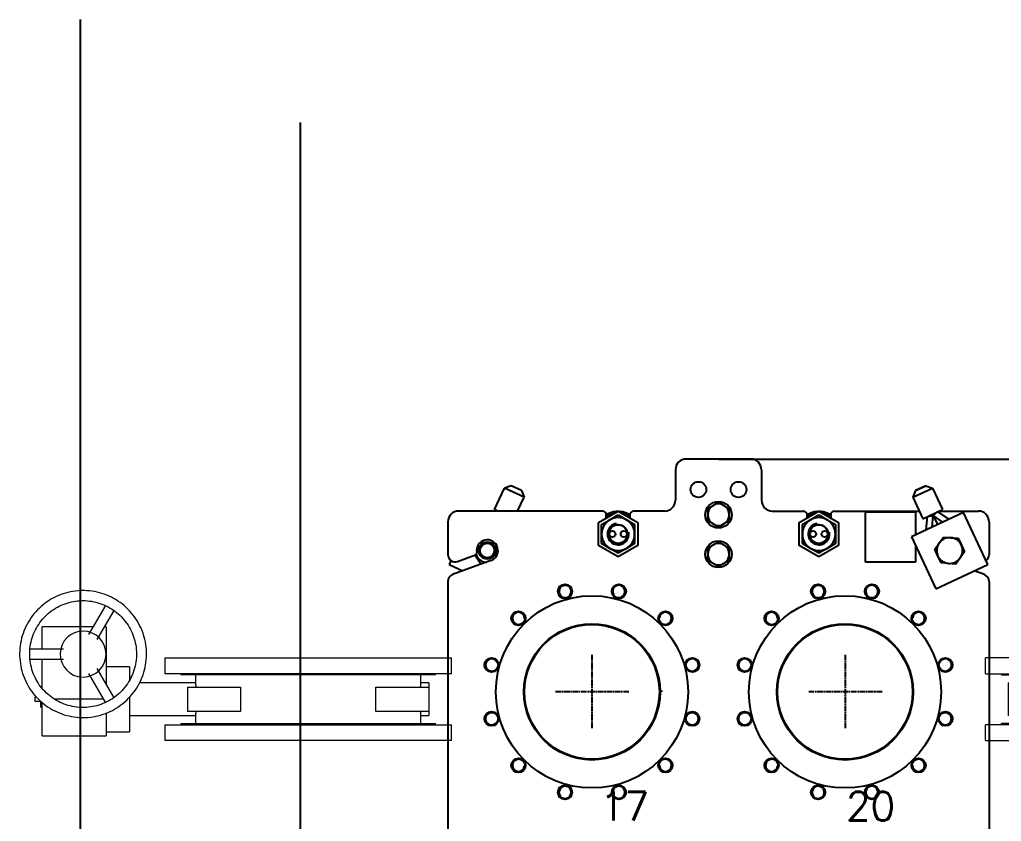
# Model space of a CAD drawing. Extents: x -181672 to 290600, y -29000 to 395522.
# Drawn here: x -171582 to -170212, y 31442 to 32560 of the extents above; entities that cross this region are included whole.
import ezdxf

# ---------------------------------------------------------------- set-up
doc = ezdxf.new("R2010")
doc.units = 0
doc.header["$LTSCALE"] = 10
doc.linetypes.add('XFM7P20PCW$0$CHAIN', pattern=[0.35429999999999995, 0.2362, -0.0295, 0.0591, -0.0295])
doc.layers.add('XFM7P20PCW$0$M-PIPE--2', color=252, linetype='Continuous', lineweight=9)
doc.layers.add('XFM7P20PCW$0$M-PIPE-PCWS', color=252, linetype='Continuous', lineweight=9)
doc.styles.add('XFM7P20PCW$0$Standard', font='txt.shx', dxfattribs={"bigfont": 'chineset.shx'})

# ---------------------------------------------------------------- blocks, each defined once
blk = doc.blocks.new('XFM7P20PCW$0$A$C29d41b1e')
for p, q in [((45.00000000037835, 2082.5), (-44.99999999962165, 2082.5)), ((-59.99999999962165, 2067.5), (-59.99999999962165, 2025)), ((60.00000000037835, 2067.5), (60.00000000037835, 2025)), ((-312.427994147889, 2012.092510000162), (-298.4815915104409, 2042.000666972373)), ((-289.1791091690102, 2045.386493649443), (-298.4815915104409, 2042.000666972373)), ((-271.2923578993505, 2029.322119120152), (-298.4815915104409, 2042.000666972373)), ((-274.6781845764199, 2038.62460146159), (-289.1791091690102, 2045.386493649443)), ((271.292357899918, 2029.322119120152), (298.4815915110084, 2042.000666972373)), ((274.6781845769874, 2038.62460146159), (289.1791091695632, 2045.386493649443)), ((289.1791091695632, 2045.386493649443), (274.6781845769874, 2038.62460146159)), ((289.1791091695632, 2045.386493649443), (298.4815915110084, 2042.000666972373)), ((298.4815915110084, 2042.000666972373), (312.4279941484565, 2012.092510000162)), ((-280.302410016855, 2010), (-271.2923578993505, 2029.322119120152)), ((-274.6781845764199, 2038.62460146159), (-271.2923578993505, 2029.322119120152)), ((274.6781845769874, 2038.62460146159), (271.292357899918, 2029.322119120152)), ((271.292357899918, 2029.322119120152), (285.2387605373515, 1999.413962147941)), ((-14.99999999962165, 2013.660254037844), (-7.49999999962165, 2017.99038105677)), ((-14.99999999962165, 2005), (-14.99999999962165, 2013.660254037844)), ((-7.49999999962165, 2017.99038105677), (3.783497959375381e-10, 2022.320508075689)), ((3.783497959375381e-10, 2022.320508075689), (7.50000000037835, 2017.99038105677)), ((7.50000000037835, 2017.99038105677), (15.00000000037835, 2013.660254037844)), ((15.00000000037835, 2013.660254037844), (15.00000000037835, 2005)), ((-161.4999999996217, 2010), (-362.4999999996217, 2010)), ((-307.9405919713026, 2010), (-312.427994147889, 2012.092510000162)), ((-167.4999999996217, 1993.877132402718), (-139.9999999996217, 2009.75426480543)), ((-156.4999999996217, 2000.227985363803), (-156.4999999996217, 2005)), ((-151.4999999996071, 1997.918584287043), (-139.9999999996071, 2004.558112382721)), ((-139.9999999996217, 2009.75426480543), (-112.4999999996217, 1993.877132402718)), ((-139.9999999996071, 2004.558112382721), (-128.4999999996071, 1997.918584287043)), ((-123.4999999996217, 2005), (-123.4999999996217, 2000.227985363803)), ((-74.99999999962165, 2010), (-118.4999999996217, 2010)), ((-14.99999999962165, 1996.339745962156), (-14.99999999962165, 2005)), ((15.00000000037835, 2005), (15.00000000037835, 1996.339745962156)), ((75.00000000037835, 2010), (118.5000000003783, 2010)), ((112.5000000003783, 1993.877132402718), (140.0000000003783, 2009.75426480543)), ((123.5000000003783, 2000.227985363803), (123.5000000003783, 2005)), ((128.5000000003929, 1997.918584287043), (140.0000000003929, 2004.558112382721)), ((140.0000000003783, 2009.75426480543), (167.5000000003783, 1993.877132402718)), ((140.0000000003929, 2004.558112382721), (151.5000000003929, 1997.918584287043)), ((156.5000000003783, 2005), (156.5000000003783, 2000.227985363803)), ((161.5000000003783, 2010), (280.3024100174225, 2010)), ((205.0000000003783, 2009), (275.0000000003783, 2009)), ((205.0000000003783, 1939), (205.0000000003783, 2009)), ((341.8475810122327, 2008.15704195109), (269.3429580492957, 1974.34758101184)), ((275.0000000003783, 2009), (275.0000000003783, 1976.985502996133)), ((285.2387605373515, 1999.413962147941), (312.4279941484565, 2012.092510000162)), ((289.8975581863342, 1983.932348466056), (291.5077787155024, 2002.337253333528)), ((289.8975581863342, 1983.932348466056), (291.5077787155024, 2002.337253333528)), ((292.0686039258726, 2002.598770424011), (299.6786138663883, 2003.940620499983)), ((298.2696709033626, 1987.836328740937), (299.6786138663883, 2003.940620499983)), ((299.6786138663883, 2003.940620499983), (305.5981507599354, 2008.9077017241)), ((299.6786138663883, 2003.940620499983), (305.5952695307642, 1991.252311481468)), ((312.9208681581658, 1994.668294221992), (299.6786138663883, 2003.940620499983)), ((306.1589759703056, 2009.169218814583), (321.2929808751796, 1998.572274496881)), ((321.2929808751796, 1998.572274496881), (306.1589759703056, 2009.169218814575)), ((307.9405919718702, 2010), (362.5000000003783, 2010)), ((375.6570419514901, 1935.65241898816), (341.8475810122327, 2008.15704195109)), ((-377.4999999996217, 1995), (-377.4999999996217, 1949.263117182782)), ((-167.4999999996217, 1962.122867597282), (-167.4999999996217, 1993.877132402718)), ((-162.9999999996071, 1991.279056191357), (-151.4999999996071, 1997.918584287043)), ((-162.9999999996071, 1978), (-162.9999999996071, 1991.279056191357)), ((-128.4999999996071, 1997.918584287043), (-116.9999999996071, 1991.279056191357)), ((-116.9999999996071, 1991.279056191357), (-116.9999999996071, 1978)), ((-112.4999999996217, 1993.877132402718), (-112.4999999996217, 1962.122867597282)), ((-7.49999999962165, 1992.009618943237), (-14.99999999962165, 1996.339745962156)), ((3.783497959375381e-10, 1987.679491924311), (-7.49999999962165, 1992.009618943237)), ((7.50000000037835, 1992.009618943237), (3.783497959375381e-10, 1987.679491924311)), ((15.00000000037835, 1996.339745962156), (7.50000000037835, 1992.009618943237)), ((112.5000000003783, 1962.122867597282), (112.5000000003783, 1993.877132402718)), ((117.0000000003929, 1991.279056191357), (128.5000000003929, 1997.918584287043)), ((117.0000000003929, 1978), (117.0000000003929, 1991.279056191357)), ((151.5000000003929, 1997.918584287043), (163.0000000003929, 1991.279056191357)), ((163.0000000003929, 1991.279056191357), (163.0000000003929, 1978)), ((167.5000000003783, 1993.877132402718), (167.5000000003783, 1962.122867597282)), ((377.5000000003783, 1995), (377.5000000003783, 1949.263117182782)), ((-162.9999999996071, 1964.720943808636), (-162.9999999996071, 1978)), ((-116.9999999996071, 1978), (-116.9999999996071, 1964.720943808636)), ((117.0000000003929, 1964.720943808636), (117.0000000003929, 1978)), ((163.0000000003929, 1978), (163.0000000003929, 1964.720943808636)), ((269.3429580492957, 1974.34758101184), (303.1524189885531, 1901.842958048903)), ((307.7552632031875, 1965.324375854318), (313.7160443819012, 1973.83725361331)), ((313.7160443819012, 1973.83725361331), (324.0688033698534, 1972.931504565648)), ((324.0688033698534, 1972.931504565648), (334.4215623578057, 1972.025755517985)), ((334.4215623578057, 1972.025755517985), (338.8135401670588, 1962.60712871133)), ((-139.9999999996217, 1946.24573519457), (-167.4999999996217, 1962.122867597282)), ((-151.4999999996071, 1958.081415712957), (-162.9999999996071, 1964.720943808636)), ((-112.4999999996217, 1962.122867597282), (-139.9999999996217, 1946.24573519457)), ((-116.9999999996071, 1964.720943808643), (-128.4999999996071, 1958.081415712957)), ((-14.99999999962165, 1958.660254037844), (-7.49999999962165, 1962.990381056763)), ((-14.99999999962165, 1950), (-14.99999999962165, 1958.660254037844)), ((-7.49999999962165, 1962.990381056763), (3.783497959375381e-10, 1967.320508075689)), ((3.783497959375381e-10, 1967.320508075689), (7.50000000037835, 1962.990381056763)), ((7.50000000037835, 1962.990381056763), (15.00000000037835, 1958.660254037844)), ((15.00000000037835, 1958.660254037844), (15.00000000037835, 1950)), ((140.0000000003783, 1946.24573519457), (112.5000000003783, 1962.122867597282)), ((128.5000000003929, 1958.081415712957), (117.0000000003929, 1964.720943808636)), ((167.5000000003783, 1962.122867597282), (140.0000000003783, 1946.24573519457)), ((163.0000000003929, 1964.720943808643), (151.5000000003929, 1958.081415712957)), ((275.0000000003783, 1962.216015398102), (275.0000000003783, 1939)), ((301.7944820244884, 1956.811498095325), (307.7552632031875, 1965.324375854318)), ((338.8135401670588, 1962.60712871133), (343.2055179762974, 1953.188501904675)), ((-364.0797985663667, 1939.866190974921), (-339.1778895480966, 1948.929744633977)), ((-331.2839556183026, 1936.162746386683), (-340.011144969525, 1948.626464463101)), ((-139.9999999996071, 1951.441887617279), (-151.4999999996071, 1958.081415712957)), ((-128.4999999996071, 1958.081415712957), (-139.9999999996071, 1951.441887617279)), ((-14.99999999962165, 1941.339745962156), (-14.99999999962165, 1950)), ((15.00000000037835, 1950), (15.00000000037835, 1941.339745962156)), ((140.0000000003929, 1951.441887617279), (128.5000000003929, 1958.081415712957)), ((151.5000000003929, 1958.081415712957), (140.0000000003929, 1951.441887617279)), ((306.1864598337415, 1947.39287128867), (301.7944820244884, 1956.811498095325)), ((310.5784376429801, 1937.974244482008), (306.1864598337415, 1947.39287128867)), ((337.2447367975983, 1944.675624145682), (331.2839556188846, 1936.162746386683)), ((343.2055179762974, 1953.188501904675), (337.2447367975983, 1944.675624145682)), ((-373.155858947488, 1941.016223248458), (-375.657041950908, 1935.65241898816)), ((-375.657041950908, 1935.65241898816), (-356.4313504892343, 1926.687331826259)), ((-317.3696978497319, 1940.904610688209), (-370.9202014328766, 1921.413821353985)), ((-330.1174715115631, 1936.264800522207), (-331.2839556183026, 1936.162746386683)), ((-7.49999999962165, 1937.009618943237), (-14.99999999962165, 1941.339745962156)), ((3.783497959375381e-10, 1932.679491924311), (-7.49999999962165, 1937.009618943237)), ((7.50000000037835, 1937.009618943237), (3.783497959375381e-10, 1932.679491924311)), ((15.00000000037835, 1941.339745962156), (7.50000000037835, 1937.009618943237)), ((275.0000000003783, 1939), (205.0000000003783, 1939)), ((303.1524189885531, 1901.842958048903), (375.6570419514901, 1935.65241898816)), ((320.9311966309324, 1937.068495434345), (310.5784376429801, 1937.974244482008)), ((331.2839556188846, 1936.162746386683), (320.9311966309324, 1937.068495434345)), ((370.9202014336333, 1921.413821353985), (356.4313504898018, 1926.687331826259)), ((-377.4999999996217, 1912.016895146124), (-377.4999999996217, 1560.5)), ((377.5000000003783, 1912.016895146124), (377.5000000003783, 1560.5))]:
    blk.add_line(p, q)
at = {"linetype": 'XFM7P20PCW$0$CHAIN', "ltscale": 3.333522319793701}
for p, q in [((-176.4999999996217, 1809.66375), (-176.4999999996217, 1706.33625)), ((176.5000000003783, 1809.66375), (176.5000000003783, 1706.33625)), ((176.5000000003783, 1809.66375), (176.5000000003783, 1706.33625)), ((-124.8362499996147, 1758), (-228.1637499996141, 1758)), ((228.1637500003853, 1758), (124.8362500003859, 1758)), ((228.1637500003853, 1758), (124.8362500003859, 1758))]:
    blk.add_line(p, q, dxfattribs=at)
at = {"linetype": 'XFM7P20PCW$0$CHAIN', "ltscale": 0.07856867462396622}
blk.add_line((-79.49999999962165, 1760.327544444699), (-79.49999999962165, 1757.889164550252), dxfattribs=at)
for centre, radius in [((-27.99999999962165, 2040), 11), ((28.00000000037835, 2040), 11), ((3.783497959375381e-10, 2005), 18.50000000000001), ((-139.9999999996071, 1978), 13.10549999999994), ((-139.9999999996071, 1978), 12.99999999999998), ((140.0000000003929, 1978), 13.10549999999994), ((140.0000000003929, 1978), 12.99999999999998), ((-147.9999999996071, 1978), 4.34364559710749), ((-131.9999999996071, 1978), 4.34364559710749), ((132.0000000003929, 1978), 4.34364559710749), ((148.0000000003929, 1978), 4.34364559710749), ((-322.4999999997963, 1955), 12.00000000000009), ((-322.4999999997963, 1955), 10.15965000000009), ((3.783497959375381e-10, 1950), 18.50000000000001), ((-214.0287615394627, 1898.059244811913), 10.00000000000004), ((-214.0287615394627, 1898.059244811913), 9.000000000000037), ((-138.9712384597224, 1898.059244811913), 10.00000000000004), ((-138.9712384597224, 1898.059244811913), 9.000000000000036), ((138.9712384605373, 1898.059244811913), 10.00000000000004), ((138.9712384605373, 1898.059244811913), 9.000000000000037), ((214.0287615402776, 1898.059244811913), 10.00000000000004), ((214.0287615402776, 1898.059244811913), 9.000000000000036), ((-176.4999999996217, 1758), 133.9999999999993), ((176.5000000003783, 1758), 134.0000000000189), ((-279.0304832716502, 1860.53048327205), 10.00000000000004), ((-279.0304832716502, 1860.53048327205), 9.000000000000036), ((-73.96951672754949, 1860.53048327205), 10.00000000000004), ((-73.96951672754949, 1860.53048327205), 9.000000000000034), ((73.96951672834984, 1860.53048327205), 10.00000000000004), ((73.96951672834984, 1860.53048327205), 9.000000000000036), ((279.0304832724505, 1860.53048327205), 10.00000000000004), ((279.0304832724505, 1860.53048327205), 9.000000000000034), ((-176.4999999996217, 1758), 94.99999999999953), ((-176.4999999996217, 1758), 93.99999999999959), ((176.5000000003783, 1758), 95.00000000001342), ((176.5000000003783, 1758), 94.00000000001322), ((-316.5592448115058, 1795.52876153987), 10.00000000000004), ((-316.5592448115058, 1795.52876153987), 9.000000000000036), ((-36.44075518767931, 1795.52876153987), 10.00000000000004), ((-36.44075518767931, 1795.52876153987), 9.000000000000034), ((36.44075518849422, 1795.52876153987), 10.00000000000004), ((36.44075518849422, 1795.52876153987), 9.000000000000036), ((316.5592448123207, 1795.52876153987), 10.00000000000004), ((316.5592448123207, 1795.52876153987), 9.000000000000034), ((-316.5592448115058, 1720.471238460137), 10.00000000000004), ((-316.5592448115058, 1720.471238460137), 9.000000000000036), ((-36.44075518767931, 1720.471238460137), 10.00000000000004), ((-36.44075518767931, 1720.471238460137), 9.000000000000036), ((36.44075518849422, 1720.471238460137), 10.00000000000004), ((36.44075518849422, 1720.471238460137), 9.000000000000036), ((316.5592448123207, 1720.471238460137), 10.00000000000004), ((316.5592448123207, 1720.471238460137), 9.000000000000036), ((-279.0304832716502, 1655.46951672795), 10.00000000000004), ((-279.0304832716502, 1655.46951672795), 9.000000000000034), ((-73.96951672754949, 1655.46951672795), 10.00000000000004), ((-73.96951672754949, 1655.46951672795), 9.000000000000034), ((73.96951672834984, 1655.46951672795), 10.00000000000004), ((73.96951672834984, 1655.46951672795), 9.000000000000034), ((279.0304832724505, 1655.46951672795), 10.00000000000004), ((279.0304832724505, 1655.46951672795), 9.000000000000034), ((-214.0287615394627, 1617.940755188087), 10.00000000000004), ((-214.0287615394627, 1617.940755188087), 9.000000000000036), ((-138.9712384597224, 1617.940755188087), 10.00000000000004), ((-138.9712384597224, 1617.940755188087), 9.000000000000036), ((138.9712384605373, 1617.940755188087), 10.00000000000004), ((138.9712384605373, 1617.940755188087), 9.000000000000036), ((214.0287615402776, 1617.940755188087), 10.00000000000004), ((214.0287615402776, 1617.940755188087), 9.000000000000036)]:
    blk.add_circle(centre, radius)
for centre, radius, start, end in [((-44.99999999962165, 2067.5), 15, 90, 180), ((45.00000000037835, 2067.5), 15, 0, 90), ((-74.99999999962165, 2025), 15, 270, 0), ((3.783497959375381e-10, 2005), 15.00000000000003, 119.9999999999582, 180), ((3.783497959375381e-10, 2005), 15.00000000000003, 60.0000000000418, 119.9999999999582), ((3.783497959375381e-10, 2005), 15.00000000000002, 0, 60.0000000000418), ((75.00000000037835, 2025), 15, 180, 270), ((-362.4999999996217, 1995), 15, 90, 180), ((-161.4999999996217, 2005), 4.999999999999999, 0, 90), ((-139.9999999998399, 1978), 31.50000000000003, 90.81101756445054, 121.5881355056858), ((-139.9999999998399, 1978), 29.00000000000002, 101.4913719227494, 124.6781195870394), ((-139.9999999996071, 1978), 22.99999999999989, 60.0000000000418, 119.9999999999582), ((-139.9999999998399, 1978), 31.50000000000002, 58.41186449431419, 89.18898243554949), ((-139.9999999998399, 1978), 29.00000000000002, 55.3218804129606, 78.50862807725066), ((-118.4999999996217, 2005), 4.999999999999999, 90, 180), ((3.783497959375381e-10, 2005), 15.00000000000002, 180, 240.0000000000418), ((3.783497959375381e-10, 2005), 15.00000000000003, 299.9999999999582, 0), ((118.5000000003783, 2005), 4.999999999999999, 0, 90), ((140.0000000001601, 1978), 31.50000000000003, 90.81101756445054, 121.5881355056858), ((140.0000000001601, 1978), 29.00000000000002, 101.4913719227494, 124.6781195870394), ((140.0000000003929, 1978), 22.99999999999989, 60.0000000000418, 119.9999999999582), ((140.0000000001601, 1978), 31.50000000000002, 58.41186449431419, 89.18898243554949), ((140.0000000001601, 1978), 29.00000000000002, 55.3218804129606, 78.50862807725066), ((161.5000000003783, 2005), 4.999999999999999, 90, 180), ((362.5000000003783, 1995), 15, 0, 90), ((-139.9999999996071, 1978), 22.99999999999989, 119.9999999999582, 180), ((-139.9999999996071, 1978), 15, 99.99999999961754, 9.99999999999187), ((-139.9999999996071, 1978), 12.892, 189.9999999999919, 99.99999999961754), ((-139.9999999996071, 1978), 22.99999999999989, 0, 60.0000000000418), ((3.783497959375381e-10, 2005), 15.00000000000003, 240.0000000000418, 299.9999999999582), ((140.0000000003929, 1978), 22.99999999999989, 119.9999999999582, 180), ((140.0000000003929, 1978), 15, 99.99999999961754, 9.99999999999187), ((140.0000000003929, 1978), 12.892, 189.9999999999919, 99.99999999961754), ((140.0000000003929, 1978), 22.99999999999989, 0, 60.0000000000418), ((-139.9999999996071, 1978), 22.99999999999989, 180, 240.0000000000418), ((-139.9999999996071, 1978), 22.9999999999999, 299.9999999999582, 0), ((140.0000000003929, 1978), 22.99999999999989, 180, 240.0000000000418), ((140.0000000003929, 1978), 22.9999999999999, 299.9999999999582, 0), ((322.5000000003929, 1955), 18.00000000000012, 85.00000000012693, 145.0000000002108), ((322.5000000003929, 1955), 18.00000000000013, 25.00000000004857, 85.00000000012693), ((-322.4999999996217, 1955), 14.99999999999997, 290.0000000004077, 190.4059317731936), ((-322.4999999997963, 1955), 10.189, 235.0000000000912, 145.0000000002108), ((3.783497959375381e-10, 1950), 15.00000000000003, 119.9999999999582, 180), ((3.783497959375381e-10, 1950), 15.00000000000003, 60.0000000000418, 119.9999999999582), ((3.783497959375381e-10, 1950), 15.00000000000002, 0, 60.0000000000418), ((322.5000000003929, 1955), 18.00000000000012, 145.0000000002108, 205.0000000000485), ((322.5000000003929, 1955), 18.00000000000013, 325.0000000002108, 25.00000000004857), ((-367.4999999996217, 1949.263117182782), 10, 180, 290.0000000004077), ((-340.2039499780803, 1951.748822496331), 3.000000000000001, 290.0000000004077, 10.40593177319362), ((-322.4999999997963, 1955), 16.62500000000019, 199.245928544018, 264.4561633886117), ((-139.9999999996071, 1978), 22.99999999999989, 240.0000000000418, 299.9999999999582), ((3.783497959375381e-10, 1950), 15.00000000000002, 180, 240.0000000000418), ((3.783497959375381e-10, 1950), 15.00000000000003, 299.9999999999582, 0), ((140.0000000003929, 1978), 22.99999999999989, 240.0000000000418, 299.9999999999582), ((322.5000000003929, 1955), 18.00000000000013, 205.0000000000485, 265.0000000001269), ((322.5000000003929, 1955), 18.00000000000012, 265.0000000001269, 325.0000000002108), ((367.5000000003783, 1949.263117182782), 10, 304.4429867842537, 0), ((3.783497959375381e-10, 1950), 15.00000000000003, 240.0000000000418, 299.9999999999582), ((-367.4999999996217, 1912.016895146124), 10, 110.0000000004077, 180), ((367.5000000003783, 1912.016895146124), 10, 0, 69.99999999959229), ((-214.0287615394627, 1898.059244811913), 8.500499999999999, 327.2473197738686, 237.2473197737558), ((-138.9712384597224, 1898.059244811913), 8.500499999999999, 297.2473197731995, 207.2473197735701), ((138.9712384605373, 1898.059244811913), 8.500499999999999, 327.2473197738686, 237.2473197737558), ((214.0287615402776, 1898.059244811913), 8.500499999999999, 297.2473197731995, 207.2473197735701), ((-279.0304832716502, 1860.53048327205), 8.500499999999999, 357.2473197737194, 267.2473197737093), ((-73.96951672754949, 1860.53048327205), 8.500499999999999, 267.2473197737093, 177.2473197735112), ((73.96951672834984, 1860.53048327205), 8.500499999999999, 357.2473197737194, 267.2473197737093), ((279.0304832724505, 1860.53048327205), 8.500499999999999, 267.2473197737093, 177.2473197735112), ((-316.5592448115058, 1795.52876153987), 8.5005, 27.24731977357008, 297.2473197731995), ((-36.44075518767931, 1795.52876153987), 8.500499999999999, 237.2473197737558, 147.2473197738686), ((36.44075518849422, 1795.52876153987), 8.5005, 27.24731977357008, 297.2473197731995), ((316.5592448123207, 1795.52876153987), 8.500499999999999, 237.2473197737558, 147.2473197738686), ((-316.5592448115058, 1720.471238460137), 8.500499999999999, 57.24731977375587, 327.2473197738686), ((-36.44075518767931, 1720.471238460137), 8.5005, 207.2473197735701, 117.2473197731995), ((36.44075518849422, 1720.471238460137), 8.500499999999999, 57.24731977375587, 327.2473197738686), ((316.5592448123207, 1720.471238460137), 8.500499999999999, 207.2473197735701, 117.2473197731995), ((-279.0304832716502, 1655.46951672795), 8.500499999999999, 87.24731977370931, 357.2473197735111), ((-73.96951672754949, 1655.46951672795), 8.500499999999997, 177.2473197737193, 87.24731977370931), ((73.96951672834984, 1655.46951672795), 8.500499999999999, 87.24731977370931, 357.2473197735111), ((279.0304832724505, 1655.46951672795), 8.500499999999997, 177.2473197737193, 87.24731977370931), ((-214.0287615394627, 1617.940755188087), 8.500499999999999, 117.2473197731995, 27.24731977357008), ((-138.9712384597224, 1617.940755188087), 8.500499999999999, 147.2473197738686, 57.24731977375587), ((138.9712384605373, 1617.940755188087), 8.500499999999999, 117.2473197731995, 27.24731977357008), ((214.0287615402776, 1617.940755188087), 8.500499999999999, 147.2473197738686, 57.24731977375587)]:
    blk.add_arc(centre, radius, start, end)
at = {"color": 2, "char_height": 40, "attachment_point": 1, "style": 'XFM7P20PCW$0$Standard'}
for s, insert in [('17', (-165.403535786405, 1618.736895859503)), ('20', (177.8554155619931, 1618.736895859503))]:
    blk.add_mtext_dynamic_manual_height_columns(s, width=4425.319687536103, gutter_width=200, heights=[0], dxfattribs=dict(at, insert=insert))
blk = doc.blocks.new('XFM7P20PCW$0$BV-250A-HP')
for p, q in [((66.71975587314, 397.1586244211567), (63.41851881624325, 395.8812195897581)), ((70.06943486119917, 398.3029931930414), (66.71975587314, 397.1586244211567)), ((73.46219700859956, 399.3124951594973), (70.06943486119917, 398.3029931930414)), ((76.8926146196568, 400.1855153327251), (73.46219700859956, 399.3124951594973)), ((80.35519975797479, 400.9206570666847), (76.8926146196568, 400.1855153327251)), ((83.84441302597907, 401.5167442914208), (80.35519975797479, 400.9206570666847)), ((87.35467242676577, 401.9728233945352), (83.84441302597907, 401.5167442914208)), ((90.88036229411, 402.288164746752), (87.35467242676577, 401.9728233945352)), ((94.41584227632984, 402.4622638691781), (90.88036229411, 402.288164746752)), ((97.95545635965073, 402.4948422403577), (94.41584227632984, 402.4622638691781)), ((101.4935419166154, 402.3858477418435), (97.95545635965073, 402.4948422403577)), ((105.0244387650851, 402.1354547415867), (101.4935419166154, 402.3858477418435)), ((108.5424982233194, 401.7440638149692), (105.0244387650851, 402.1354547415867)), ((112.0420921466643, 401.2123011039839), (108.5424982233194, 401.7440638149692)), ((115.5176219313839, 400.5410173155306), (112.0420921466643, 401.2123011039839)), ((118.9635274712277, 399.7312863604711), (115.5176219313839, 400.5410173155306)), ((122.374296052421, 398.7844036356018), (118.9635274712277, 399.7312863604711)), ((125.7444711728244, 397.7018839512893), (122.374296052421, 398.7844036356018)), ((129.0686612711784, 396.4854591081048), (125.7444711728244, 397.7018839512893)), ((44.9176511228975, 385.5519317380385), (42.0979973368735, 383.4119593699761)), ((47.82062555681614, 387.577436278918), (44.9176511228975, 385.5519317380385)), ((50.80227649880317, 389.485232617435), (47.82062555681614, 387.577436278918)), ((53.85783394340388, 391.2722686864208), (50.80227649880317, 389.485232617435)), ((56.982409650524, 392.9356856093791), (53.85783394340388, 391.2722686864208)), ((60.17100496557259, 394.4728222740778), (56.982409650524, 392.9356856093791)), ((63.41851881624325, 395.8812195897581), (60.17100496557259, 394.4728222740778)), ((70.00434729148265, 383.4369119045632), (72.80267680930638, 384.4609079589964)), ((72.80267680930638, 384.4609079589964), (75.63971688241463, 385.3721815915524)), ((75.63971688241463, 385.3721815915524), (78.51092885189291, 386.1692749588165)), ((78.51092885189291, 386.1692749588165), (81.41171939108472, 386.8509128814358)), ((81.41171939108472, 386.8509128814358), (84.33744785392673, 387.4160048841459)), ((84.33744785392673, 387.4160048841459), (87.28343369900313, 387.8636469402854)), ((87.28343369900313, 387.8636469402854), (90.24496397740359, 388.1931229180591)), ((89.99999999999955, 388.2961884882388), (89.99999999999591, 341.4158333593787)), ((90.24496397740359, 388.1931229180591), (93.21730087244259, 388.4039057261862)), ((93.21730087244259, 388.4039057261862), (96.19568927915361, 388.4956581571378)), ((96.19568927915361, 388.4956581571378), (99.17536441144011, 388.4682334265972)), ((99.17536441144011, 388.4682334265972), (102.1515594247217, 388.3216754082832)), ((102.1515594247217, 388.3216754082832), (105.119513041865, 388.0562185637618)), ((103.9999999999959, 341.4158333593787), (103.9999999999995, 388.4559614276814)), ((105.119513041865, 388.0562185637618), (108.0744771702107, 387.6722875673559)), ((108.0744771702107, 387.6722875673559), (111.011724497514, 387.1704966267571)), ((111.011724497514, 387.1704966267571), (113.9265560546287, 386.55164850043)), ((113.9265560546287, 386.55164850043), (116.8143087328622, 385.8167332133626)), ((116.8143087328622, 385.8167332133626), (119.6703627439515, 384.9669264732393)), ((119.6703627439515, 384.9669264732393), (122.4901490107354, 384.0035877895616)), ((122.4901490107354, 384.0035877895616), (125.2691564767115, 382.9282582987234)), ((132.3415483524482, 395.1370751263066), (129.0686612711784, 396.4854591081048)), ((135.5578964954816, 393.6588891326255), (132.3415483524482, 395.1370751263066)), ((138.7125602293686, 392.0532659093233), (135.5578964954816, 393.6588891326255)), ((141.8004927650941, 390.3227741110413), (138.7125602293686, 392.0532659093233)), ((144.8167540693235, 388.4701821555045), (141.8004927650941, 390.3227741110413)), ((147.7565187674059, 386.4984537946439), (144.8167540693235, 388.4701821555045)), ((150.6150838629396, 384.4107433732242), (147.7565187674059, 386.4984537946439)), ((153.3878762615664, 382.2103907825649), (150.6150838629396, 384.4107433732242)), ((-16.99999999999409, 371.0000000000027), (-16.99999999999409, 282.0000000000027)), ((-16.99999999999318, 371.0000000000027), (29.31195655919373, 371.0000000000027)), ((23.00000000000045, 373.0000000000027), (23.00000000000045, 371.0000000000027)), ((23.00000000000045, 373.0000000000027), (31.14691088138125, 373.0000000000027)), ((29.40235461611292, 371.1209973525974), (27.17219487018292, 368.3721218158107)), ((31.7406561745961, 373.7784914787826), (29.40235461611292, 371.1209973525974)), ((30.70000000000027, 381.0000000000018), (37.29999999999973, 381.0000000000018)), ((30.70000000000027, 373.0000000000027), (30.70000000000027, 381.0000000000018)), ((34.18335876194806, 376.340352770666), (31.7406561745961, 373.7784914787826)), ((36.72655457511291, 378.8024827966829), (34.18335876194806, 376.340352770666)), ((39.36617504330707, 381.160942674017), (36.72655457511291, 378.8024827966829)), ((37.29999999999973, 381.0000000000018), (37.29999999999973, 379.2388411111615)), ((42.0979973368735, 383.4119593699761), (39.36617504330707, 381.160942674017)), ((47.27401947481894, 369.4759124378352), (49.5322397572013, 371.4200464779788)), ((49.24718192804494, 371.0000000000027), (89.99999999999864, 371.0000000000027)), ((49.5322397572013, 371.4200464779788), (51.86639833005802, 373.2723206927149)), ((51.86639833005802, 373.2723206927149), (54.27276103759823, 375.02977183843)), ((54.27276103759823, 375.02977183843), (56.74747821281881, 376.6895883681937)), ((56.74747821281881, 376.6895883681937), (59.28659083615412, 378.2491149296338)), ((59.28659083615412, 378.2491149296338), (61.88603686905162, 379.7058566129335)), ((61.88603686905162, 379.7058566129335), (64.54165775238062, 381.0574829421548)), ((64.54165775238062, 381.0574829421548), (67.24920505922773, 382.3018316035013)), ((67.24920505922773, 382.3018316035013), (70.00434729148265, 383.4369119045632)), ((103.9999999999977, 371.0000000000027), (134.8000000000061, 371.0000000000027)), ((125.2691564767115, 382.9282582987234), (128.0029393227555, 381.7426582985181)), ((128.0029393227555, 381.7426582985181), (130.6871240794912, 380.448684496032)), ((130.6871240794912, 380.448684496032), (133.3174166239028, 379.0484069733147)), ((133.3174166239028, 379.0484069733147), (135.8896090490184, 377.5440658756943)), ((134.8000000000061, 300.247249203906), (134.8000000000061, 371.0000000000027)), ((135.8896090490184, 377.5440658756943), (138.3995863956638, 375.9380678280168)), ((138.3995863956638, 375.9380678280168), (140.8433332355166, 374.2329820845653)), ((140.8433332355166, 374.2329820845653), (143.2169400949374, 372.4315364187951)), ((143.2169400949374, 372.4315364187951), (145.5166097092956, 370.5366127594843)), ((145.5166097092956, 370.5366127594843), (147.7386630977758, 368.551242580259)), ((156.0704600869481, 379.9009161174272), (153.3878762615664, 382.2103907825649)), ((158.6585437772169, 377.4860140446135), (156.0704600869481, 379.9009161174272)), ((161.1479869505633, 374.9695478922895), (158.6585437772169, 377.4860140446135)), ((163.5348070289615, 372.3555434694808), (161.1479869505633, 374.9695478922895)), ((165.8151856094496, 369.6481826256404), (163.5348070289615, 372.3555434694808)), ((19.40161670010229, 356.552801426501), (17.76202893320124, 353.4156560419615)), ((21.16534532684409, 359.6218714062052), (19.40161670010229, 356.552801426501)), ((23.05039322386665, 362.6179561238059), (21.16534532684409, 359.6218714062052)), ((25.05374471665573, 365.5362624828867), (23.05039322386665, 362.6179561238059)), ((27.17219487018292, 368.3721218158107), (25.05374471665573, 365.5362624828867)), ((33.87949422949669, 353.5733717451121), (35.51249668922492, 356.0658642679355)), ((35.51249668922492, 356.0658642679355), (37.24386603761604, 358.4910603815042)), ((37.24386603761604, 358.4910603815042), (39.07083245305193, 360.8450802893813)), ((39.07083245305193, 360.8450802893813), (40.99047317899885, 363.1241580618798)), ((40.99047317899885, 363.1241580618798), (42.99971719979794, 365.3246476607419)), ((42.99971719979794, 365.3246476607419), (45.09535015363281, 367.4430287720206)), ((45.09535015363281, 367.4430287720206), (47.27401947481894, 369.4759124378352)), ((147.7386630977758, 368.551242580259), (149.8795454489705, 366.4786020498841)), ((149.8795454489705, 366.4786020498841), (151.9358318078152, 364.3220069510662)), ((151.9358318078152, 364.3220069510662), (153.9042325547866, 362.0849073759164)), ((153.9042325547866, 362.0849073759164), (155.7815986685932, 359.7708822065315)), ((155.7815986685932, 359.7708822065315), (157.5649267639342, 357.3836333895497)), ((157.5649267639342, 357.3836333895497), (159.2513638962823, 354.9269800138263)), ((167.9854745727521, 366.8517965605779), (165.8151856094496, 369.6481826256404)), ((170.0422019194989, 363.9708588954672), (167.9854745727521, 366.8517965605779)), ((171.9820773246788, 361.0099785160046), (170.0422019194989, 363.9708588954672)), ((173.8019974014646, 357.9738921991775), (171.9820773246788, 361.0099785160046)), ((175.4990506659583, 354.8674570354278), (173.8019974014646, 357.9738921991775)), ((13.61332285082017, 343.6464512888033), (12.49448145039923, 340.2881595906601)), ((14.86556514647009, 346.9573149891239), (13.61332285082017, 343.6464512888033)), ((16.24920501680799, 350.21545401598), (14.86556514647009, 346.9573149891239)), ((17.76202893320124, 353.4156560419615), (16.24920501680799, 350.21545401598)), ((27.27568663599004, 340.2444303790007), (28.38095594678134, 343.0116665020005)), ((28.38095594678134, 343.0116665020005), (29.59600109010944, 345.732490147424)), ((29.59600109010944, 345.732490147424), (30.91887825293952, 348.4025485778466)), ((30.91887825293952, 348.4025485778466), (32.34747111401111, 351.0175702693641)), ((32.34747111401111, 351.0175702693641), (33.87949422949669, 353.5733717451121)), ((34.00000000000136, 285.6176801889997), (34.00000000000136, 353.5231833910148)), ((159.2513638962823, 354.9269800138263), (160.8382121259788, 352.4048522007051)), ((160.8382121259788, 352.4048522007051), (162.3229328343664, 349.8212848166604)), ((162.3229328343664, 349.8212848166604), (163.7031507850347, 347.1804110183748)), ((163.7031507850347, 347.1804110183748), (164.9766579236934, 344.4864556405719)), ((164.9766579236934, 344.4864556405719), (166.1414169105869, 341.7437284371736)), ((177.0705221949588, 351.6956426583474), (175.4990506659583, 354.8674570354278)), ((178.5138979692479, 348.4635232943219), (177.0705221949588, 351.6956426583474)), ((179.826868895489, 345.1762696448523), (178.5138979692479, 348.4635232943219)), ((181.0073345002879, 341.8391406145329), (179.826868895489, 345.1762696448523)), ((9.955177796486623, 329.9827697086457), (9.38566405085703, 326.4891207133041)), ((10.66394468907083, 333.450849681929), (9.955177796486623, 329.9827697086457)), ((11.5108308527756, 336.8878124450148), (10.66394468907083, 333.450849681929)), ((12.49448145039923, 340.2881595906601), (11.5108308527756, 336.8878124450148)), ((23.4515673885121, 325.8692063927683), (23.98503995082365, 328.8008651442387)), ((23.98503995082365, 328.8008651442387), (24.63532087352041, 331.708845668828)), ((24.63532087352041, 331.708845668828), (25.40136984584433, 334.5884958180332)), ((25.40136984584433, 334.5884958180332), (26.28196135285498, 337.4352087659081)), ((26.28196135285498, 337.4352087659081), (27.27568663599004, 340.2444303790007)), ((166.1414169105869, 341.7437284371736), (167.1955643798069, 338.9566171866218)), ((167.1955643798069, 338.9566171866218), (168.137413920274, 336.1295806723656)), ((168.137413920274, 336.1295806723656), (168.9654587736409, 333.2671415497598)), ((168.9654587736409, 333.2671415497598), (169.6783742447828, 330.373879110778)), ((169.6783742447828, 330.373879110778), (170.2750198210256, 327.4544219581276)), ((182.0534062904949, 338.4574748979312), (181.0073345002879, 341.8391406145329)), ((182.9634107743964, 335.0366824388084), (182.0534062904949, 338.4574748979312)), ((183.7358921389418, 331.5822357753696), (182.9634107743964, 335.0366824388084)), ((184.3696145787349, 328.0996612853678), (183.7358921389418, 331.5822357753696)), ((8.520630437402815, 315.9108013517671), (8.499999999996817, 314.0000000000073)), ((8.667816169575872, 319.4475039925537), (8.520630437402815, 315.9108013517671)), ((8.956314552684034, 322.9754917890259), (8.667816169575872, 319.4475039925537)), ((9.38566405085703, 326.4891207133041), (8.956314552684034, 322.9754917890259)), ((22.49999999999682, 314.0000000000073), (22.55959205375393, 316.9792053969122)), ((22.55959205375393, 316.9792053969122), (22.73827288045186, 319.9536447007104)), ((22.73827288045186, 319.9536447007104), (23.03575662888352, 322.918559443031)), ((23.03575662888352, 322.918559443031), (23.4515673885121, 325.8692063927683)), ((170.2750198210256, 327.4544219581276), (170.7544409967245, 324.5134406004672)), ((170.7544409967245, 324.5134406004672), (171.1158708002718, 321.5556399805937)), ((171.1158708002718, 321.5556399805937), (171.3587310210801, 318.5857519485353)), ((171.3587310210801, 318.5857519485353), (171.4826331346053, 315.608527691601)), ((171.4826331346053, 315.608527691601), (171.4999999999923, 314.0000000000073)), ((184.8635642730592, 324.5945303450771), (184.3696145787349, 328.0996612853678)), ((185.2169510077733, 321.072450416279), (184.8635642730592, 324.5945303450771)), ((185.4292094394882, 317.539056075525), (185.2169510077733, 321.072450416279)), ((185.4999999999923, 314.0000000000073), (185.4292094394882, 317.539056075525)), ((8.499999999996817, 314.0000000000064), (8.570790560500882, 310.4609439244896)), ((8.570790560500882, 310.4609439244896), (8.783048992214844, 306.9275495837355)), ((8.783048992214844, 306.9275495837355), (9.136435726929903, 303.4054696549383)), ((9.136435726929903, 303.4054696549383), (9.630385421254232, 299.9003387146458)), ((22.51736686538379, 312.3914723084126), (22.49999999999682, 314.0000000000064)), ((22.6412689789081, 309.4142480514793), (22.51736686538379, 312.3914723084126)), ((22.88412919971734, 306.4443600194209), (22.6412689789081, 309.4142480514793)), ((23.24555900326368, 303.4865593995482), (22.88412919971734, 306.4443600194209)), ((23.72498017896351, 300.545578041887), (23.24555900326368, 303.4865593995482)), ((69.75719184485706, 306.3542611468101), (29.17933947007486, 282.9266271550878)), ((164.8206605297223, 282.9266271552051), (124.2428081551375, 306.3542611468083)), ((170.5484326114761, 302.1307936072462), (170.0149600491645, 299.1991348557758)), ((170.9642433711056, 305.0814405569836), (170.5484326114761, 302.1307936072462)), ((171.2617271195372, 308.0463552993042), (170.9642433711056, 305.0814405569836)), ((171.4404079462342, 311.0207946031042), (171.2617271195372, 308.0463552993042)), ((171.4999999999923, 314.0000000000073), (171.4404079462342, 311.0207946031042)), ((184.0448222035016, 298.0172302913688), (184.6143359491321, 301.5108792867104)), ((184.6143359491321, 301.5108792867104), (185.0436854473041, 305.0245082109896)), ((185.0436854473041, 305.0245082109896), (185.3321838304123, 308.5524960074608)), ((185.3321838304123, 308.5524960074608), (185.4793695625863, 312.0891986482484)), ((185.4793695625863, 312.0891986482484), (185.4999999999923, 314.0000000000073)), ((9.630385421254232, 299.9003387146458), (10.26410786104634, 296.4177642246441)), ((10.26410786104634, 296.4177642246441), (11.0365892255918, 292.9633175612053)), ((11.0365892255918, 292.9633175612053), (11.9465937094933, 289.5425251020843)), ((11.9465937094933, 289.5425251020843), (12.99266549970025, 286.1608593854817)), ((24.32162575520624, 297.6261208892365), (23.72498017896351, 300.545578041887)), ((25.0345412263473, 294.7328584502557), (24.32162575520624, 297.6261208892365)), ((25.86258607971422, 291.870419327649), (25.0345412263473, 294.7328584502557)), ((26.80443562018127, 289.0433828133937), (25.86258607971422, 291.870419327649)), ((27.85858308940124, 286.2562715628419), (26.80443562018127, 289.0433828133937)), ((36.12005341699796, 270.7680426834022), (76.75719184485979, 294.2299054938285)), ((117.2428081551329, 294.2299054938285), (157.8800384162273, 270.7679896634663)), ((166.7243133639981, 287.7555696210147), (165.6190440532068, 284.9883334980132)), ((167.7180386471341, 290.5647912341083), (166.7243133639981, 287.7555696210147)), ((168.5986301541448, 293.4115041819823), (167.7180386471341, 290.5647912341083)), ((169.3646791264687, 296.2911543311866), (168.5986301541448, 293.4115041819823)), ((170.0149600491645, 299.1991348557758), (169.3646791264687, 296.2911543311866)), ((180.386677149168, 284.3535487112113), (181.5055185495889, 287.7118404093544)), ((181.5055185495889, 287.7118404093544), (182.4891691472126, 291.1121875549998)), ((182.4891691472126, 291.1121875549998), (183.3360553109183, 294.5491503180856)), ((183.3360553109183, 294.5491503180856), (184.0448222035016, 298.0172302913688)), ((14.5839773156772, 282.0000000000018), (-16.99999999999318, 282.0000000000018)), ((-11.33333333333348, 282.0000000000027), (-11.33333333333348, 249.4615384615417)), ((12.99266549970025, 286.1608593854817), (14.17313110449913, 282.8237303551614)), ((14.17313110449913, 282.8237303551614), (15.48610203074122, 279.5364767056926)), ((15.48610203074122, 279.5364767056926), (16.92947780503027, 276.3043573416671)), ((16.92947780503027, 276.3043573416671), (18.50094933402988, 273.1325429645867)), ((29.02334207629565, 283.5135443594427), (27.85858308940124, 286.2562715628419)), ((30.29684921495436, 280.8195889816388), (29.02334207629565, 283.5135443594427)), ((31.6770671656227, 278.1787151833541), (30.29684921495436, 280.8195889816388)), ((33.16178787401032, 275.5951477993094), (31.6770671656227, 278.1787151833541)), ((34.74863610370676, 273.0730199861873), (33.16178787401032, 275.5951477993094)), ((134.8000000000061, 282.0000000000018), (55.32158299085631, 282.0000000000018)), ((79.33333333333348, 249.4615384615417), (79.33333333333348, 282.0000000000027)), ((134.8000000000061, 282.0000000000018), (134.8000000000061, 284.2139504109664)), ((160.1205057704915, 274.4266282549033), (158.4875033107633, 271.9341357320782)), ((161.6525288859771, 276.9824297306504), (160.1205057704915, 274.4266282549033)), ((163.0811217470496, 279.5974514221689), (161.6525288859771, 276.9824297306504)), ((164.4039989098787, 282.2675098525915), (163.0811217470496, 279.5974514221689)), ((165.6190440532068, 284.9883334980132), (164.4039989098787, 282.2675098525915)), ((174.5983832998859, 271.4471985735136), (176.2379710667878, 274.5843439580531)), ((176.2379710667878, 274.5843439580531), (177.7507949831811, 277.7845459840355)), ((177.7507949831811, 277.7845459840355), (179.1344348535181, 281.0426850108915)), ((179.1344348535181, 281.0426850108915), (180.386677149168, 284.3535487112113)), ((18.50094933402988, 273.1325429645867), (20.19800259852445, 270.026107800838)), ((20.19800259852445, 270.026107800838), (22.01792267530936, 266.99002148401)), ((22.01792267530936, 266.99002148401), (23.95779808049019, 264.0291411045473)), ((23.95779808049019, 264.0291411045473), (26.014525427237, 261.1482034394367)), ((26.014525427237, 261.1482034394367), (28.18481439053949, 258.3518173743741)), ((36.4350732360549, 270.616366610464), (34.74863610370676, 273.0730199861873)), ((38.21840133139585, 268.2291177934831), (36.4350732360549, 270.616366610464)), ((40.09576744520245, 265.9150926240982), (38.21840133139585, 268.2291177934831)), ((42.06416819217293, 263.6779930489483), (40.09576744520245, 265.9150926240982)), ((44.12045455101861, 261.5213979501304), (42.06416819217293, 263.6779930489483)), ((46.26133690221332, 259.4487574197556), (44.12045455101861, 261.5213979501304)), ((148.9046498463563, 260.5569712279948), (146.7259805251701, 258.5240875621803)), ((151.0002828001902, 262.6753523392736), (148.9046498463563, 260.5569712279948)), ((153.0095268209893, 264.8758419381338), (151.0002828001902, 262.6753523392736)), ((154.9291675469372, 267.1549197106333), (153.0095268209893, 264.8758419381338)), ((156.7561339623721, 269.5089396185103), (154.9291675469372, 267.1549197106333)), ((158.4875033107633, 271.9341357320782), (156.7561339623721, 269.5089396185103)), ((166.8278051298062, 259.6278781842038), (168.9462552833334, 262.4637375171278)), ((168.9462552833334, 262.4637375171278), (170.9496067761224, 265.3820438762086)), ((170.9496067761224, 265.3820438762086), (172.8346546731441, 268.3781285938094)), ((172.8346546731441, 268.3781285938094), (174.5983832998859, 271.4471985735136)), ((36.4924512505163, 249.4615384615408), (-11.33333333333258, 249.4615384615408)), ((11.33333333333348, 249.4615384615417), (11.33333333333348, 157.0000000000027)), ((28.18481439053949, 258.3518173743741), (30.46519297102668, 255.6444565305328)), ((30.46519297102668, 255.6444565305328), (32.85201304942575, 253.0304521077242)), ((32.85201304942575, 253.0304521077242), (35.34145622277219, 250.5139859554001)), ((35.34145622277219, 250.5139859554001), (37.92953991304012, 248.0990838825883)), ((37.92953991304012, 248.0990838825883), (40.61212373842181, 245.7896092174506)), ((48.48339029069348, 257.4633872405302), (46.26133690221332, 259.4487574197556)), ((50.78305990505169, 255.5684635812195), (48.48339029069348, 257.4633872405302)), ((53.15666676447245, 253.7670179154493), (50.78305990505169, 255.5684635812195)), ((55.60041360432524, 252.0619321719978), (53.15666676447245, 253.7670179154493)), ((58.11039095096976, 250.4559341243203), (55.60041360432524, 252.0619321719978)), ((60.68258337608631, 248.9515930266998), (58.11039095096976, 250.4559341243203)), ((79.33333333333348, 249.4615384615408), (59.95418818965891, 249.4615384615408)), ((63.31287592049785, 247.5513155039826), (60.68258337608631, 248.9515930266998)), ((65.99706067723355, 246.2573417014964), (63.31287592049785, 247.5513155039826)), ((129.4583422476085, 246.9425170578597), (126.7507949407604, 245.6981683965132)), ((132.1139631309375, 248.294143387081), (129.4583422476085, 246.9425170578597)), ((134.713409163835, 249.7508850703807), (132.1139631309375, 248.294143387081)), ((137.2525217871694, 251.3104116318218), (134.713409163835, 249.7508850703807)), ((139.7272389623909, 252.9702281615855), (137.2525217871694, 251.3104116318218)), ((142.1336016699311, 254.7276793073006), (139.7272389623909, 252.9702281615855)), ((144.4677602427869, 256.5799535220367), (142.1336016699311, 254.7276793073006)), ((146.7259805251701, 258.5240875621803), (144.4677602427869, 256.5799535220367)), ((151.9020026631156, 244.5880406300375), (154.6338249566811, 246.8390573259985)), ((154.6338249566811, 246.8390573259985), (157.2734454248762, 249.1975172033326)), ((157.2734454248762, 249.1975172033326), (159.816641238041, 251.6596472293495)), ((159.816641238041, 251.6596472293495), (162.259343825393, 254.221508521232)), ((162.259343825393, 254.221508521232), (164.5976453838753, 256.879002647418)), ((164.5976453838753, 256.879002647418), (166.8278051298062, 259.6278781842038)), ((40.61212373842181, 245.7896092174506), (43.38491613704946, 243.5892566267903)), ((43.38491613704946, 243.5892566267903), (46.24348123258324, 241.5015462053707)), ((46.24348123258324, 241.5015462053707), (49.18324593066563, 239.52981784451)), ((49.18324593066563, 239.52981784451), (52.19950723489501, 237.6772258889741)), ((52.19950723489501, 237.6772258889741), (55.28743977061959, 235.9467340906913)), ((55.28743977061959, 235.9467340906913), (58.44210350450658, 234.3411108673881)), ((56.66666666666742, 157.0000000000027), (56.66666666666742, 235.3897278339946)), ((58.44210350450658, 234.3411108673881), (61.65845164754091, 232.8629248737079)), ((61.65845164754091, 232.8629248737079), (64.9313387288098, 231.5145408919097)), ((68.7308435232776, 245.0717417012911), (65.99706067723355, 246.2573417014964)), ((71.50985098925366, 243.9964122104529), (68.7308435232776, 245.0717417012911)), ((74.32963725603759, 243.0330735267753), (71.50985098925366, 243.9964122104529)), ((77.185691267126, 242.183266786652), (74.32963725603759, 243.0330735267753)), ((80.0734439453604, 241.4483514995836), (77.185691267126, 242.183266786652)), ((82.98827550247506, 240.8295033732575), (80.0734439453604, 241.4483514995836)), ((85.9255228297784, 240.3277124326596), (82.98827550247506, 240.8295033732575)), ((88.88048695812404, 239.9437814362527), (85.9255228297784, 240.3277124326596)), ((91.84844057526743, 239.6783245917313), (88.88048695812404, 239.9437814362527)), ((94.82463558854897, 239.5317665734174), (91.84844057526743, 239.6783245917313)), ((97.80431072083547, 239.5043418428777), (94.82463558854897, 239.5317665734174)), ((100.7826991275465, 239.5960942738293), (97.80431072083547, 239.5043418428777)), ((103.7550360225855, 239.8068770819555), (100.7826991275465, 239.5960942738293)), ((106.716566300986, 240.1363530597291), (103.7550360225855, 239.8068770819555)), ((109.6625521460624, 240.5839951158696), (106.716566300986, 240.1363530597291)), ((112.5882806089044, 241.1490871185788), (109.6625521460624, 240.5839951158696)), ((115.4890711480962, 241.830725041199), (112.5882806089044, 241.1490871185788)), ((118.3602831175745, 242.6278184084622), (115.4890711480962, 241.830725041199)), ((121.1973231906827, 243.5390920410191), (118.3602831175745, 242.6278184084622)), ((123.9956527085055, 244.5630880954504), (121.1973231906827, 243.5390920410191)), ((126.7507949407604, 245.6981683965132), (123.9956527085055, 244.5630880954504)), ((130.5814811837458, 232.1187804102574), (133.8289950344165, 233.5271777259368)), ((133.8289950344165, 233.5271777259368), (137.0175903494651, 235.0643143906354)), ((137.0175903494651, 235.0643143906354), (140.1421660565843, 236.7277313135946)), ((140.1421660565843, 236.7277313135946), (143.197723501185, 238.5147673825804)), ((143.197723501185, 238.5147673825804), (146.1793744431729, 240.4225637210966)), ((146.1793744431729, 240.4225637210966), (149.0823488770916, 242.4480682619769)), ((149.0823488770916, 242.4480682619769), (151.9020026631156, 244.5880406300375)), ((64.9313387288098, 231.5145408919097), (68.25552882716374, 230.2981160487252)), ((68.25552882716374, 230.2981160487252), (71.62570394756722, 229.2155963644127)), ((71.62570394756722, 229.2155963644127), (75.03647252876044, 228.2687136395425)), ((75.03647252876044, 228.2687136395425), (78.48237806860516, 227.458982684484)), ((78.48237806860516, 227.458982684484), (81.95790785332383, 226.7876988960306)), ((81.95790785332383, 226.7876988960306), (85.45750177666878, 226.2559361850444)), ((85.45750177666878, 226.2559361850444), (88.97556123490403, 225.8645452584278)), ((88.97556123490403, 225.8645452584278), (92.50645808337367, 225.6141522581711)), ((92.50645808337367, 225.6141522581711), (96.04454364033836, 225.5051577596578)), ((96.04454364033836, 225.5051577596578), (99.58415772365925, 225.5377361308374)), ((99.58415772365925, 225.5377361308374), (103.1196377058791, 225.7118352532634)), ((103.1196377058791, 225.7118352532634), (106.6453275732233, 226.0271766054793)), ((106.6453275732233, 226.0271766054793), (110.15558697401, 226.4832557085938)), ((110.15558697401, 226.4832557085938), (113.6448002420143, 227.0793429333307)), ((113.6448002420143, 227.0793429333307), (117.1073853803323, 227.8144846672894)), ((117.1073853803323, 227.8144846672894), (120.5378029913886, 228.6875048405182)), ((120.5378029913886, 228.6875048405182), (123.9305651387899, 229.6970068069741)), ((123.9305651387899, 229.6970068069741), (127.2802441268482, 230.8413755788588)), ((127.2802441268482, 230.8413755788588), (130.5814811837458, 232.1187804102574)), ((-1.587500000003729, 200.0000000000009), (-23.58750000000373, 200.0000000000009)), ((-23.58750000000009, -200), (-23.58750000000373, 199.867220480688)), ((-1.587500000003729, 199.8377996343143), (-1.587499999999636, -200)), ((91.58750000000555, 200.0000000000009), (69.58750000000282, 200.0000000000009)), ((69.58750000000282, -200), (69.58750000000282, 199.867220480688)), ((91.58750000000555, 199.8377996343143), (91.58750000000555, -200)), ((-4.547473508864641e-13, 177.5000000000009), (-1.587500000002819, 177.5000000000009)), ((-4.547473508864641e-13, 177.5), (4.547473508864641e-13, -177.5)), ((51.00000000000045, 168.2499999999973), (17.00000000000045, 168.2499999999973)), ((17.00000000000045, 94.20000000000164), (17.00000000000045, 168.2499999999973)), ((51.00000000000136, 168.2499999999973), (51.00000000000136, 94.20000000000164)), ((69.58750000000373, 177.5000000000009), (67.99999999999955, 177.5000000000009)), ((68.00000000000136, -177.5), (68.00000000000045, 177.5)), ((11.33333333333348, 157.0000000000027), (4.547473508864641e-13, 157.0000000000027)), ((67.99999999999955, 157.0000000000027), (56.66666666666742, 157.0000000000027)), ((51.00000000000136, 94.20000000000164), (17.00000000000045, 94.20000000000164)), ((17.00000000000045, -94.19999999999709), (51.00000000000136, -94.19999999999709)), ((17.00000000000045, -168.2500000000045), (17.00000000000045, -94.199999999998)), ((51.00000000000136, -94.199999999998), (51.00000000000136, -168.2500000000045)), ((4.547473508864641e-13, -156.9999999999982), (11.33333333333348, -156.9999999999982)), ((11.33333333333348, -156.9999999999982), (11.33333333333348, -168.2499999999973)), ((56.66666666666742, -168.2499999999973), (56.66666666666742, -156.9999999999982)), ((56.66666666666742, -156.9999999999982), (67.99999999999955, -156.9999999999982)), ((-1.587500000002819, -177.4999999999991), (4.547473508864641e-13, -177.4999999999991)), ((56.66666666666742, -168.2499999999982), (11.33333333333348, -168.2499999999982)), ((68.00000000000136, -177.5), (69.58750000000373, -177.5)), ((-23.58750000000009, -200), (-1.587499999999636, -200)), ((69.58750000000282, -200), (91.58750000000555, -200))]:
    blk.add_line(p, q)
for centre, radius, start, end in [((97.00000000000045, 395.5000000000064), 7.00000000000003, 85.2103501956604, 94.78964980433963), ((96.999999999995, 314.0000000000064), 32.00000000000014, 180, 178.5803274229772), ((26.41892959156894, 273.2500000000027), 7.000000000000006, 204.5390967533329, 214.7896498041985), ((167.5810704084329, 273.2500000000027), 6.999999999999871, 325.2103501954259, 334.7896498045552)]:
    blk.add_arc(centre, radius, start, end)
for points in [[(11.33333333333348, 157.0000000000018), (11.33333333333348, 156.9959561612241), (11.78472069892587, 156.9369995229872), (13.71949871503921, 156.6621581974705), (15.79500141569451, 156.4222587072627), (17.00000000000045, 156.2825077295056)], [(51.00000000000045, 156.2825077295056), (52.20538341522888, 156.4222781795761), (54.28076621631999, 156.6622010146111), (56.21375938675328, 156.9368184790173), (56.66666666666742, 156.9958774488405), (56.66666666666742, 157.0000000000018)], [(17.00000000000045, -156.282507729501), (15.79500141569451, -156.4222587072582), (13.71949871503921, -156.6621581974659), (11.78472069892587, -156.9369995229827), (11.33333333333348, -156.9959561612195), (11.33333333333348, -156.9999999999982)], [(56.66666666666742, -156.9999999999982), (56.66666666666742, -156.9958774488359), (56.21375938675328, -156.9368184790128), (54.28076621631999, -156.6622010146066), (52.20538341522888, -156.4222781795715), (51.00000000000045, -156.282507729501)]]:
    blk.add_open_spline(points, degree=3)
blk = doc.blocks.new('XFM7P20PCW')
for p, q in [((-171496.8373671155, 26724.03798185317), (-171496.8373671155, 32559.64694220037)), ((-171189.7373671143, 26580.62606089416), (-171189.7373671143, 32416.23502124137)), ((-170606.8373671152, 31947.06704126974), (-165444.5788983817, 31947.06704126974))]:
    blk.add_line(p, q)
blk.add_blockref('XFM7P20PCW$0$A$C29d41b1e', (-170606.8373671155, 29864.56704126974))
at = {"layer": 'XFM7P20PCW$0$M-PIPE--2', "rotation": 90}
blk.add_blockref('XFM7P20PCW$0$BV-250A-HP', (-171179.194816799, 31578.26150293243), dxfattribs=at)
at = {"layer": 'XFM7P20PCW$0$M-PIPE-PCWS', "xscale": -1, "rotation": 270}
blk.add_blockref('XFM7P20PCW$0$BV-250A-HP', (-170034.4799174317, 31578.26150293234), dxfattribs=at)

msp = doc.modelspace()

# ---------------------------------------------------------------- block references
msp.add_blockref('XFM7P20PCW', (0, 0))

doc.saveas('drawing.dxf')
